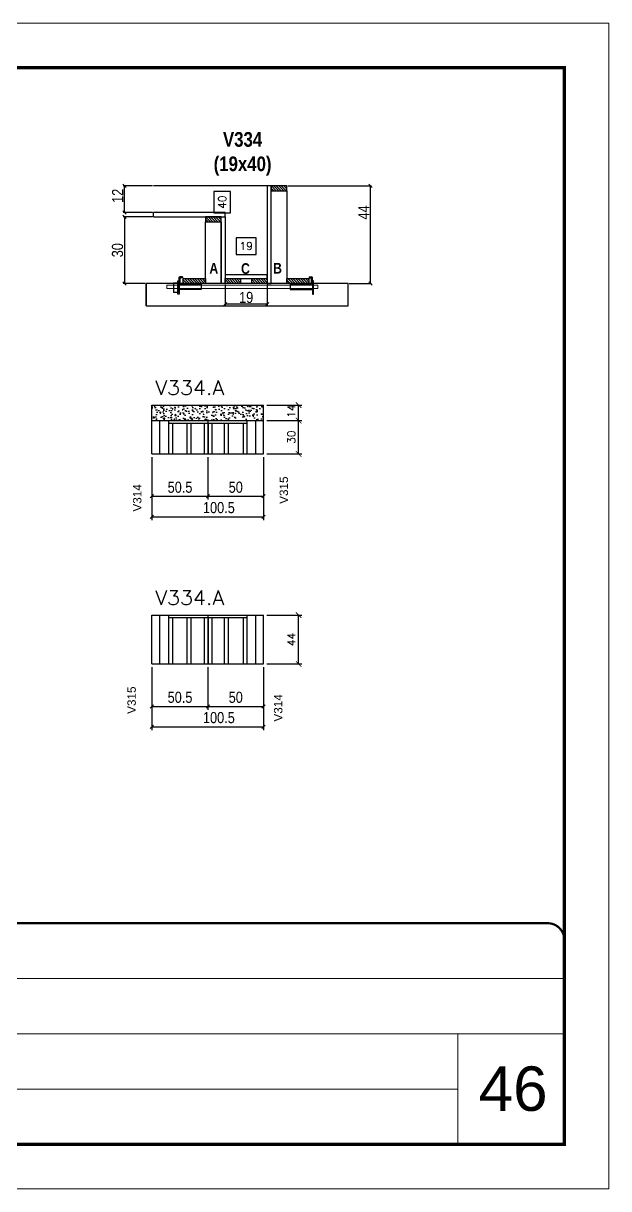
# Model space of a CAD drawing. Extents: x -3394 to 16474, y -5031 to 14397.
# Drawn here: x 6815 to 7342, y 712 to 1762 of the extents above; entities that cross this region are included whole.
import ezdxf

# ---------------------------------------------------------------- set-up
doc = ezdxf.new("R2010")
doc.units = 0
doc.linetypes.add('CONTINUO', pattern=[0])
doc.linetypes.add('DASHED', pattern=[0.75, 0.5, -0.25])
doc.layers.get('0').update_dxf_attribs({"linetype": 'CONTINUOUS'})
doc.layers.get('Defpoints').update_dxf_attribs({"linetype": 'CONTINUOUS'})
for name, color, linetype in [('barrote', 251, 'CONTINUOUS'), ('COTA', 241, 'CONTINUOUS'), ('Cota Seção (2x)', 4, 'CONTINUOUS'), ('detalhes', 4, 'CONTINUOUS'), ('NOMENCLATURA', 7, 'CONTINUOUS'), ('Painéis', 200, 'CONTINUOUS'), ('presilha', 1, 'CONTINUOUS'), ('SARR_2.2x10', 60, 'CONTINUOUS'), ('SARR_2.2x7', 40, 'CONTINUOUS'), ('SARR_3.5x7', 81, 'CONTINUOUS')]:
    doc.layers.add(name, color=color, linetype=linetype)
for name, color, linetype, lineweight in [('CARIMBO', 255, 'CONTINUOUS', 9), ('CONCRETO', 251, 'CONTINUOUS', 25), ('Folhas', 255, 'CONTINUOUS', 9), ('SARRAFO DE PRESSAO', 251, 'DASHED', 9), ('SCO-___-LAJ', 2, 'CONTINUOUS', 0), ('Texto Seção', 7, 'CONTINUOUS', 15)]:
    doc.layers.add(name, color=color, linetype=linetype, lineweight=lineweight)
doc.styles.add('ARIAL', font='arial.ttf')
doc.styles.add('COTA TECNICA', font='techl___.ttf', dxfattribs={"height": 10})
doc.styles.add('COTA TECNICA 2X', font='techl___.ttf', dxfattribs={"height": 10})
doc.styles.add('REGUA-120', font='ROMANS.shx', dxfattribs={"height": 15})
doc.styles.add('ROMANS', font='romans.shx')
doc.styles.add('TECNICA', font='techb___.ttf', dxfattribs={"height": 10})
doc.dimstyles.new('Cota Paínel', dxfattribs={"dimtxt": 7, "dimasz": 5, "dimexe": 3, "dimexo": 3, "dimgap": 3, "dimtad": 1, "dimdec": 1, "dimzin": 12, "dimdsep": 46, "dimtxsty": 'ROMANS', "dimblk": 'ARCHTICK', "dimcen": 0, "dimclrd": 4, "dimclre": 4, "dimclrt": 1, "dimadec": 1, "dimazin": 3, "dimtfac": 1, "dimtdec": 1, "dimtmove": 0, "dimatfit": 3, "dimldrblk": 'OBLIQUE', "dimfxl": 1, "dimtolj": 1, "dimtzin": 12, "dimarcsym": 0})
doc.dimstyles.new('Cota Seção interna', dxfattribs={"dimtxt": 7, "dimasz": 6, "dimexe": 0.18, "dimexo": 2, "dimgap": -4, "dimtad": 3, "dimdec": 1, "dimlfac": 0.5, "dimzin": 12, "dimdsep": 46, "dimtxsty": 'ROMANS', "dimblk": 'ARCHTICK', "dimcen": 0.09, "dimse1": 1, "dimse2": 1, "dimsd1": 1, "dimsd2": 1, "dimclrd": 180, "dimclre": 5, "dimclrt": 1, "dimadec": 0, "dimazin": 3, "dimtfac": 1, "dimtdec": 1, "dimtofl": 0, "dimtmove": 0, "dimatfit": 3, "dimldrblk": 'ARCHTICK', "dimfxl": 1, "dimtolj": 1, "dimtzin": 0, "dimarcsym": 0})
doc.dimstyles.new('PAINEL', dxfattribs={"dimtxt": 10, "dimasz": 3, "dimexe": 3, "dimexo": 3, "dimgap": 3, "dimtad": 1, "dimdec": 1, "dimzin": 12, "dimdsep": 46, "dimtxsty": 'COTA TECNICA', "dimblk1": 'OBLIQUE', "dimblk2": 'OBLIQUE', "dimsah": 1, "dimcen": 0.9, "dimclrd": 4, "dimclre": 4, "dimclrt": 240, "dimadec": 1, "dimazin": 3, "dimtfac": 1, "dimtdec": 1, "dimtmove": 0, "dimatfit": 3, "dimfxl": 1, "dimtolj": 1, "dimtzin": 12, "dimarcsym": 0})
doc.dimstyles.new('SECAO', dxfattribs={"dimscale": 0.333333, "dimtxt": 5, "dimasz": 9, "dimexe": 3, "dimexo": 3, "dimgap": 3, "dimtad": 1, "dimdec": 1, "dimlfac": 0.5, "dimzin": 12, "dimdsep": 46, "dimtxsty": 'COTA TECNICA 2X', "dimblk1": 'OBLIQUE', "dimblk2": 'OBLIQUE', "dimsah": 1, "dimcen": 0.9, "dimclrd": 4, "dimclre": 4, "dimclrt": 240, "dimadec": 1, "dimazin": 3, "dimtfac": 1, "dimtdec": 1, "dimtmove": 0, "dimatfit": 3, "dimfxl": 1, "dimtolj": 1, "dimtzin": 12, "dimarcsym": 0})

# ---------------------------------------------------------------- blocks, each defined once
blk = doc.blocks.new('9999999999')
at = {"color": 30, "linetype": 'CONTINUO'}
for p, q in [((98564.6, 34379.6), (99584, 34379.6)), ((98564.6, 34329.8), (99488, 34329.8)), ((99584, 34329.8), (99488, 34329.8)), ((99488, 34329.8), (99488, 34230.2)), ((98564.6, 34280), (99488, 34280))]:
    blk.add_line(p, q, dxfattribs=at)
at = {"color": 30, "linetype": 'CONTINUO', "const_width": 2}
blk.add_lwpolyline([(99584, 34230.2), (99584, 34414.4, 0.414214), (99569, 34429.4), (98229, 34429.4, 0.414214), (98214, 34414.4), (98214, 34245.2, 0.414214), (98229, 34230.2), (99584, 34230.2)], format="xyb", dxfattribs=at)
at = {"layer": 'Folhas'}
blk.add_lwpolyline([(98139, 34190.2), (99624, 34190.2), (99624, 35240.2), (98139, 35240.2)], close=True, dxfattribs=at)
at = {"layer": 'Folhas', "color": 30, "const_width": 3}
blk.add_lwpolyline([(98214, 34230.2), (99584, 34230.2), (99584, 35200.2), (98214, 35200.2)], close=True, dxfattribs=at)
blk = doc.blocks.new('_Oblique')
at = {"color": 0, "linetype": 'ByBlock', "lineweight": -2}
blk.add_line((-0.5, -0.5), (0.5, 0.5), dxfattribs=at)
blk = doc.blocks.new('*D1534')
at = {"layer": 'COTA', "color": 4, "lineweight": -2, "transparency": 16777216}
for p, q in [((6996.7, 1526.8), (6996.7, 1508.1)), ((7034.7, 1526.8), (7034.7, 1508.1)), ((7034.7, 1509.1), (6996.7, 1509.1))]:
    blk.add_line(p, q, dxfattribs=at)
at = {"layer": 'Defpoints', "color": 0, "transparency": 16777216}
for p in [(6996.7, 1527.8), (7034.7, 1527.8), (6996.7, 1509.1)]:
    blk.add_point(p, dxfattribs=at)
at = {"layer": 'COTA', "color": 4, "lineweight": -2, "transparency": 16777216, "xscale": 3, "yscale": 3, "zscale": 3, "rotation": 180}
blk.add_blockref('_Oblique', (6996.7, 1509.1), dxfattribs=at)
at = {"layer": 'COTA', "color": 4, "lineweight": -2, "transparency": 16777216, "xscale": 3, "yscale": 3, "zscale": 3}
blk.add_blockref('_Oblique', (7034.7, 1509.1), dxfattribs=at)
at = {"layer": 'COTA', "color": 240, "transparency": 16777216, "insert": (7015.7, 1515.2), "char_height": 10, "attachment_point": 5, "style": 'COTA TECNICA 2X'}
blk.add_mtext('\\A1;19', dxfattribs=at)
blk = doc.blocks.new('PRESILHA METÁLICA 1')
at = {"layer": 'presilha'}
for p, q in [((7.5, 10.6), (7.5, 19.9)), ((12, 21), (8.6, 21)), ((9, 11.6), (9, 18.9)), ((12, 19.5), (9.6, 19.5)), ((12, 21), (12, 19.5)), ((0, 13), (6, 13)), ((0, 13), (0, 0)), ((6, 0), (0, 0)), ((6, 15.5), (7.5, 15.5)), ((6, -2.5), (6, 15.5)), ((6, 13), (6, 0)), ((7.5, 15.5), (7.5, -2.5)), ((37.5, 4.1), (7.5, 4.1)), ((37.5, 11), (9.6, 11)), ((37.5, 11), (37.5, 4.1)), ((7.5, -2.5), (6, -2.5))]:
    blk.add_line(p, q, dxfattribs=at)
for centre, radius, start, end in [((8.6, 19.9), 1.14, 90, 180), ((9.6, 18.9), 0.57, 90, 180), ((9.6, 11.6), 0.57, 180, 270)]:
    blk.add_arc(centre, radius, start, end, dxfattribs=at)
blk = doc.blocks.new('PRESILHA METÁLICA 2')
at = {"layer": 'presilha'}
for p, q in [((-5.2, 23.5), (-5.2, 22)), ((-5.2, 23.5), (-1.9, 23.5)), ((-5.2, 22), (-2.8, 22)), ((-2.2, 14.1), (-2.2, 21.4)), ((0.8, 18), (-0.8, 18)), ((-0.8, 18), (-0.8, 0)), ((-0.8, 14.6), (-0.8, 22.4)), ((0.8, 0), (0.8, 18)), ((-30.8, 13.5), (-30.8, 6.6)), ((-30.8, 13.5), (-2.8, 13.5)), ((-30.8, 6.6), (-0.8, 6.6)), ((-0.8, 0), (0.8, 0))]:
    blk.add_line(p, q, dxfattribs=at)
for centre, radius, start, end in [((-2.8, 21.4), 0.57, 0, 90), ((-1.9, 22.4), 1.14, 0, 90), ((-2.8, 14.1), 0.57, 270, 0)]:
    blk.add_arc(centre, radius, start, end, dxfattribs=at)
blk = doc.blocks.new('*D1535')
at = {"layer": 'COTA', "color": 4, "lineweight": -2, "transparency": 16777216}
for p, q in [((6931.4, 1587.8), (6905, 1587.8)), ((6906, 1587.8), (6906, 1527.8)), ((6924.6, 1527.8), (6905, 1527.8))]:
    blk.add_line(p, q, dxfattribs=at)
at = {"layer": 'Defpoints', "color": 0, "transparency": 16777216}
for p in [(6932.4, 1587.8), (6906, 1527.8), (6925.6, 1527.8)]:
    blk.add_point(p, dxfattribs=at)
at = {"layer": 'COTA', "color": 4, "lineweight": -2, "transparency": 16777216, "xscale": 3, "yscale": 3, "zscale": 3}
for p, rotation in [((6906, 1587.8), 90), ((6906, 1527.8), 270)]:
    blk.add_blockref('_Oblique', p, dxfattribs=dict(at, rotation=rotation))
at = {"layer": 'COTA', "color": 240, "transparency": 16777216, "insert": (6899.8, 1557.8), "char_height": 10, "attachment_point": 5, "rotation": 90, "style": 'COTA TECNICA 2X'}
blk.add_mtext('\\A1;30', dxfattribs=at)
blk = doc.blocks.new('*D1536')
at = {"layer": 'Cota Seção (2x)', "color": 180, "lineweight": -2, "transparency": 16777216}
for p, q in [((7001.6, 1610.7), (6986.6, 1610.7)), ((6986.6, 1610.7), (6986.6, 1591.4)), ((7001.6, 1591.4), (7001.6, 1610.7)), ((6986.6, 1591.4), (7001.6, 1591.4))]:
    blk.add_line(p, q, dxfattribs=at)
at = {"layer": 'Defpoints', "color": 0, "transparency": 16777216}
for p in [(7005.6, 1615.8), (7034.7, 1615.8), (7027.2, 1535.8)]:
    blk.add_point(p, dxfattribs=at)
at = {"layer": 'Cota Seção (2x)', "color": 1, "transparency": 16777216, "insert": (6994.1, 1601), "char_height": 7, "attachment_point": 5, "rotation": 90, "style": 'ROMANS'}
blk.add_mtext('\\A1;40', dxfattribs=at)
blk = doc.blocks.new('_ArchTick')
at = {"color": 0, "linetype": 'ByBlock', "const_width": 0.15}
blk.add_lwpolyline([(-0.5, -0.5), (0.5, 0.5)], dxfattribs=at)
blk = doc.blocks.new('*D1537')
at = {"layer": 'COTA', "color": 4, "lineweight": -2, "transparency": 16777216}
for p, q in [((6931.4, 1615.8), (6905, 1615.8)), ((6906, 1591.8), (6906, 1615.8)), ((6931.4, 1591.8), (6905, 1591.8))]:
    blk.add_line(p, q, dxfattribs=at)
at = {"layer": 'Defpoints', "color": 0, "transparency": 16777216}
for p in [(6906, 1615.8), (6932.4, 1615.8), (6932.4, 1591.8)]:
    blk.add_point(p, dxfattribs=at)
at = {"layer": 'COTA', "color": 4, "lineweight": -2, "transparency": 16777216, "xscale": 3, "yscale": 3, "zscale": 3}
for p, rotation in [((6906, 1615.8), 90), ((6906, 1591.8), 270)]:
    blk.add_blockref('_Oblique', p, dxfattribs=dict(at, rotation=rotation))
at = {"layer": 'COTA', "color": 240, "transparency": 16777216, "insert": (6899.9, 1606.8), "char_height": 10, "attachment_point": 5, "rotation": 90, "style": 'COTA TECNICA 2X'}
blk.add_mtext('\\A1;12', dxfattribs=at)
blk = doc.blocks.new('*D1538')
at = {"layer": 'COTA', "color": 4, "lineweight": -2, "transparency": 16777216}
for p, q in [((7053.3, 1615.8), (7128.7, 1615.8)), ((7127.7, 1527.8), (7127.7, 1615.8)), ((7108.5, 1527.8), (7128.7, 1527.8))]:
    blk.add_line(p, q, dxfattribs=at)
at = {"layer": 'Defpoints', "color": 0, "transparency": 16777216}
for p in [(7052.3, 1615.8), (7127.7, 1615.8), (7107.5, 1527.8)]:
    blk.add_point(p, dxfattribs=at)
at = {"layer": 'COTA', "color": 4, "lineweight": -2, "transparency": 16777216, "xscale": 3, "yscale": 3, "zscale": 3}
for p, rotation in [((7127.7, 1615.8), 90), ((7127.7, 1527.8), 270)]:
    blk.add_blockref('_Oblique', p, dxfattribs=dict(at, rotation=rotation))
at = {"layer": 'COTA', "color": 240, "transparency": 16777216, "insert": (7121.6, 1591.8), "char_height": 10, "attachment_point": 5, "rotation": 90, "style": 'COTA TECNICA 2X'}
blk.add_mtext('\\A1;44', dxfattribs=at)
blk = doc.blocks.new('*D1616')
at = {"layer": 'Cota Seção (2x)', "color": 180, "lineweight": -2, "transparency": 16777216}
for p, q in [((7024.7, 1569), (7006.7, 1569)), ((7006.7, 1569), (7006.7, 1554)), ((7024.7, 1554), (7024.7, 1569)), ((7006.7, 1554), (7024.7, 1554))]:
    blk.add_line(p, q, dxfattribs=at)
at = {"layer": 'Defpoints', "color": 0, "transparency": 16777216}
for p in [(7034.7, 1550), (6996.7, 1535.8), (7034.7, 1535.8)]:
    blk.add_point(p, dxfattribs=at)
at = {"layer": 'Cota Seção (2x)', "color": 1, "transparency": 16777216, "insert": (7015.7, 1561.5), "char_height": 7, "attachment_point": 5, "style": 'ROMANS'}
blk.add_mtext('\\A1;19', dxfattribs=at)
blk = doc.blocks.new('*D1539')
at = {"layer": 'COTA', "color": 4, "linetype": 'ByBlock', "lineweight": -2, "transparency": 16777216}
for p, q in [((6930.8, 1371.3), (6930.8, 1333.1)), ((6981.3, 1371.3), (6981.3, 1333.1)), ((6930.8, 1336.1), (6981.3, 1336.1))]:
    blk.add_line(p, q, dxfattribs=at)
at = {"layer": 'Defpoints', "color": 0, "linetype": 'ByBlock', "transparency": 16777216}
for p in [(6930.8, 1374.3), (6981.3, 1374.3), (6981.3, 1336.1)]:
    blk.add_point(p, dxfattribs=at)
at = {"layer": 'COTA', "color": 4, "linetype": 'ByBlock', "lineweight": -2, "transparency": 16777216, "xscale": 3, "yscale": 3, "zscale": 3, "rotation": 180}
blk.add_blockref('_Oblique', (6930.8, 1336.1), dxfattribs=at)
at = {"layer": 'COTA', "color": 4, "linetype": 'ByBlock', "lineweight": -2, "transparency": 16777216, "xscale": 3, "yscale": 3, "zscale": 3}
blk.add_blockref('_Oblique', (6981.3, 1336.1), dxfattribs=at)
at = {"layer": 'COTA', "color": 240, "linetype": 'ByBlock', "transparency": 16777216, "insert": (6956.1, 1344.2), "char_height": 10, "attachment_point": 5, "style": 'COTA TECNICA'}
blk.add_mtext('\\A1;50.5', dxfattribs=at)
blk = doc.blocks.new('*D1540')
at = {"layer": 'COTA', "color": 4, "linetype": 'ByBlock', "lineweight": -2, "transparency": 16777216}
for p, q in [((6981.3, 1371.3), (6981.3, 1333.1)), ((7031.3, 1371.3), (7031.3, 1333.1)), ((6981.3, 1336.1), (7031.3, 1336.1))]:
    blk.add_line(p, q, dxfattribs=at)
at = {"layer": 'Defpoints', "color": 0, "linetype": 'ByBlock', "transparency": 16777216}
for p in [(6981.3, 1374.3), (7031.3, 1374.3), (7031.3, 1336.1)]:
    blk.add_point(p, dxfattribs=at)
at = {"layer": 'COTA', "color": 4, "linetype": 'ByBlock', "lineweight": -2, "transparency": 16777216, "xscale": 3, "yscale": 3, "zscale": 3, "rotation": 180}
blk.add_blockref('_Oblique', (6981.3, 1336.1), dxfattribs=at)
at = {"layer": 'COTA', "color": 4, "linetype": 'ByBlock', "lineweight": -2, "transparency": 16777216, "xscale": 3, "yscale": 3, "zscale": 3}
blk.add_blockref('_Oblique', (7031.3, 1336.1), dxfattribs=at)
at = {"layer": 'COTA', "color": 240, "linetype": 'ByBlock', "transparency": 16777216, "insert": (7006.3, 1344.2), "char_height": 10, "attachment_point": 5, "style": 'COTA TECNICA'}
blk.add_mtext('\\A1;50', dxfattribs=at)
blk = doc.blocks.new('*D1617')
at = {"layer": 'COTA', "color": 4, "linetype": 'ByBlock', "lineweight": -2, "transparency": 16777216}
for p, q in [((6930.8, 1371.3), (6930.8, 1314.7)), ((7031.3, 1371.3), (7031.3, 1314.7)), ((6930.8, 1317.7), (7031.3, 1317.7))]:
    blk.add_line(p, q, dxfattribs=at)
at = {"layer": 'Defpoints', "color": 0, "linetype": 'ByBlock', "transparency": 16777216}
for p in [(6930.8, 1374.3), (7031.3, 1374.3), (7031.3, 1317.7)]:
    blk.add_point(p, dxfattribs=at)
at = {"layer": 'COTA', "color": 4, "linetype": 'ByBlock', "lineweight": -2, "transparency": 16777216, "xscale": 3, "yscale": 3, "zscale": 3, "rotation": 180}
blk.add_blockref('_Oblique', (6930.8, 1317.7), dxfattribs=at)
at = {"layer": 'COTA', "color": 4, "linetype": 'ByBlock', "lineweight": -2, "transparency": 16777216, "xscale": 3, "yscale": 3, "zscale": 3}
blk.add_blockref('_Oblique', (7031.3, 1317.7), dxfattribs=at)
at = {"layer": 'COTA', "color": 240, "linetype": 'ByBlock', "transparency": 16777216, "insert": (6991.1, 1325.8), "char_height": 10, "attachment_point": 5, "style": 'COTA TECNICA'}
blk.add_mtext('\\A1;100.5', dxfattribs=at)
blk = doc.blocks.new('*D1541')
at = {"layer": 'COTA', "color": 4, "lineweight": -2, "transparency": 16777216}
for p, q in [((7034.3, 1404.3), (7065.9, 1404.3)), ((7062.9, 1374.3), (7062.9, 1404.3)), ((7034.3, 1374.3), (7065.9, 1374.3))]:
    blk.add_line(p, q, dxfattribs=at)
at = {"layer": 'Defpoints', "color": 0, "transparency": 16777216}
for p in [(7031.3, 1404.3), (7062.9, 1404.3), (7031.3, 1374.3)]:
    blk.add_point(p, dxfattribs=at)
at = {"layer": 'COTA', "color": 4, "lineweight": -2, "transparency": 16777216, "xscale": 5, "yscale": 5, "zscale": 5}
for p, rotation in [((7062.9, 1404.3), 90), ((7062.9, 1374.3), 270)]:
    blk.add_blockref('_ArchTick', p, dxfattribs=dict(at, rotation=rotation))
at = {"layer": 'COTA', "color": 1, "transparency": 16777216, "insert": (7056.4, 1389.3), "char_height": 7, "attachment_point": 5, "rotation": 90, "style": 'ROMANS'}
blk.add_mtext('\\A1;30', dxfattribs=at)
blk = doc.blocks.new('*D1542')
at = {"layer": 'COTA', "color": 4, "lineweight": -2, "transparency": 16777216}
for p, q in [((7034.3, 1418.3), (7065.9, 1418.3)), ((7062.9, 1404.3), (7062.9, 1418.3)), ((7034.3, 1404.3), (7065.9, 1404.3))]:
    blk.add_line(p, q, dxfattribs=at)
at = {"layer": 'Defpoints', "color": 0, "transparency": 16777216}
for p in [(7031.3, 1418.3), (7062.9, 1418.3), (7031.3, 1404.3)]:
    blk.add_point(p, dxfattribs=at)
at = {"layer": 'COTA', "color": 4, "lineweight": -2, "transparency": 16777216, "xscale": 5, "yscale": 5, "zscale": 5}
for p, rotation in [((7062.9, 1418.3), 90), ((7062.9, 1404.3), 270)]:
    blk.add_blockref('_ArchTick', p, dxfattribs=dict(at, rotation=rotation))
at = {"layer": 'COTA', "color": 1, "transparency": 16777216, "insert": (7056.4, 1412.9), "char_height": 7, "attachment_point": 5, "rotation": 90, "style": 'ROMANS'}
blk.add_mtext('\\A1;14', dxfattribs=at)
blk = doc.blocks.new('*D1543')
at = {"layer": 'COTA', "color": 4, "linetype": 'ByBlock', "lineweight": -2, "transparency": 16777216}
for p, q in [((6930.8, 1182), (6930.8, 1143.8)), ((6981.3, 1182), (6981.3, 1143.8)), ((6930.8, 1146.8), (6981.3, 1146.8))]:
    blk.add_line(p, q, dxfattribs=at)
at = {"layer": 'Defpoints', "color": 0, "linetype": 'ByBlock', "transparency": 16777216}
for p in [(6930.8, 1185), (6981.3, 1185), (6981.3, 1146.8)]:
    blk.add_point(p, dxfattribs=at)
at = {"layer": 'COTA', "color": 4, "linetype": 'ByBlock', "lineweight": -2, "transparency": 16777216, "xscale": 3, "yscale": 3, "zscale": 3, "rotation": 180}
blk.add_blockref('_Oblique', (6930.8, 1146.8), dxfattribs=at)
at = {"layer": 'COTA', "color": 4, "linetype": 'ByBlock', "lineweight": -2, "transparency": 16777216, "xscale": 3, "yscale": 3, "zscale": 3}
blk.add_blockref('_Oblique', (6981.3, 1146.8), dxfattribs=at)
at = {"layer": 'COTA', "color": 240, "linetype": 'ByBlock', "transparency": 16777216, "insert": (6956.1, 1154.9), "char_height": 10, "attachment_point": 5, "style": 'COTA TECNICA'}
blk.add_mtext('\\A1;50.5', dxfattribs=at)
blk = doc.blocks.new('*D1544')
at = {"layer": 'COTA', "color": 4, "linetype": 'ByBlock', "lineweight": -2, "transparency": 16777216}
for p, q in [((6981.3, 1182), (6981.3, 1143.8)), ((7031.3, 1182), (7031.3, 1143.8)), ((6981.3, 1146.8), (7031.3, 1146.8))]:
    blk.add_line(p, q, dxfattribs=at)
at = {"layer": 'Defpoints', "color": 0, "linetype": 'ByBlock', "transparency": 16777216}
for p in [(6981.3, 1185), (7031.3, 1185), (7031.3, 1146.8)]:
    blk.add_point(p, dxfattribs=at)
at = {"layer": 'COTA', "color": 4, "linetype": 'ByBlock', "lineweight": -2, "transparency": 16777216, "xscale": 3, "yscale": 3, "zscale": 3, "rotation": 180}
blk.add_blockref('_Oblique', (6981.3, 1146.8), dxfattribs=at)
at = {"layer": 'COTA', "color": 4, "linetype": 'ByBlock', "lineweight": -2, "transparency": 16777216, "xscale": 3, "yscale": 3, "zscale": 3}
blk.add_blockref('_Oblique', (7031.3, 1146.8), dxfattribs=at)
at = {"layer": 'COTA', "color": 240, "linetype": 'ByBlock', "transparency": 16777216, "insert": (7006.3, 1154.9), "char_height": 10, "attachment_point": 5, "style": 'COTA TECNICA'}
blk.add_mtext('\\A1;50', dxfattribs=at)
blk = doc.blocks.new('*D1618')
at = {"layer": 'COTA', "color": 4, "linetype": 'ByBlock', "lineweight": -2, "transparency": 16777216}
for p, q in [((6930.8, 1182), (6930.8, 1125.4)), ((7031.3, 1182), (7031.3, 1125.4)), ((6930.8, 1128.4), (7031.3, 1128.4))]:
    blk.add_line(p, q, dxfattribs=at)
at = {"layer": 'Defpoints', "color": 0, "linetype": 'ByBlock', "transparency": 16777216}
for p in [(6930.8, 1185), (7031.3, 1185), (7031.3, 1128.4)]:
    blk.add_point(p, dxfattribs=at)
at = {"layer": 'COTA', "color": 4, "linetype": 'ByBlock', "lineweight": -2, "transparency": 16777216, "xscale": 3, "yscale": 3, "zscale": 3, "rotation": 180}
blk.add_blockref('_Oblique', (6930.8, 1128.4), dxfattribs=at)
at = {"layer": 'COTA', "color": 4, "linetype": 'ByBlock', "lineweight": -2, "transparency": 16777216, "xscale": 3, "yscale": 3, "zscale": 3}
blk.add_blockref('_Oblique', (7031.3, 1128.4), dxfattribs=at)
at = {"layer": 'COTA', "color": 240, "linetype": 'ByBlock', "transparency": 16777216, "insert": (6991.1, 1136.6), "char_height": 10, "attachment_point": 5, "style": 'COTA TECNICA'}
blk.add_mtext('\\A1;100.5', dxfattribs=at)
blk = doc.blocks.new('*D1545')
at = {"layer": 'COTA', "color": 4, "lineweight": -2, "transparency": 16777216}
for p, q in [((7034.3, 1229), (7065.9, 1229)), ((7062.9, 1185), (7062.9, 1229)), ((7034.3, 1185), (7065.9, 1185))]:
    blk.add_line(p, q, dxfattribs=at)
at = {"layer": 'Defpoints', "color": 0, "transparency": 16777216}
for p in [(7031.3, 1229), (7062.9, 1229), (7031.3, 1185)]:
    blk.add_point(p, dxfattribs=at)
at = {"layer": 'COTA', "color": 4, "lineweight": -2, "transparency": 16777216, "xscale": 5, "yscale": 5, "zscale": 5}
for p, rotation in [((7062.9, 1229), 90), ((7062.9, 1185), 270)]:
    blk.add_blockref('_ArchTick', p, dxfattribs=dict(at, rotation=rotation))
at = {"layer": 'COTA', "color": 1, "transparency": 16777216, "insert": (7056.4, 1207), "char_height": 7, "attachment_point": 5, "rotation": 90, "style": 'ROMANS'}
blk.add_mtext('\\A1;44', dxfattribs=at)

msp = doc.modelspace()

# ---------------------------------------------------------------- hatches: boundary and pattern name
at = {"layer": 'COTA', "linetype": 'Continuous'}
h = msp.add_hatch(dxfattribs=at)
h.set_pattern_fill('AR-CONC', color=256, scale=0.05)
h.set_pattern_definition([(50, (5857.208, -4862.023), (9.1092334, -0.796954), [0.9525, -10.4775]), (355, (5857.208, -4862.023), (-1.762171, 9.552842), [0.762, -8.382029]), (100.45144, (5857.967, -4862.09), (7.347062, 8.755888), [0.8095, -8.904512]), (46.1842, (5857.208, -4859.483), (13.553952, -2.102116), [1.42875, -15.71625]), (96.63556, (5858.338, -4859.658), (11.870207, 12.371306), [1.21425, -13.35678]), (351.18415, (5857.208, -4859.483), (11.870207, 12.371306), [1.142998, -12.572987]), (21, (5858.478, -4860.118), (7.58072, -5.11326), [0.9525, -10.4775]), (326, (5858.478, -4860.118), (3.090101, 9.209398), [0.762, -8.382]), (71.45144, (5859.11, -4860.544), (10.670821, 4.096138), [0.8095, -8.904497]), (37.5, (5857.208, -4862.0232), (0.1544302, 4.227752), [0, -8.2804, 0, -8.509, 0, -8.41375]), (7.5, (5857.208, -4862.023), (3.340983, 5.0090287), [0, -4.8514, 0, -8.0899, 0, -3.20675]), (327.5, (5854.376, -4862.0232), (6.7795298, -0.2864372), [0, -3.175, 0, -9.906, 0, -13.1445]), (317.5, (5853.106, -4862.023), (7.406459, 1.2713246), [0, -4.1275, 0, -6.5786, 0, -9.3345])])
h.paths.add_polyline_path([(7031.33, 1404.25), (7031.33, 1418.25), (6930.83, 1418.25), (6930.83, 1404.25)])
at = {"layer": 'SARR_2.2x10'}
h = msp.add_hatch(dxfattribs=at)
h.set_pattern_fill('ANSI31', color=256, scale=0.5, angle=90)
h.set_pattern_definition([(135, (40056.8764, -121984.4148), (-1.122532015, -1.122532015), [])])
h.paths.add_polyline_path([(6959.05, 1532.15), (6959.05, 1527.75), (6979.05, 1527.75), (6979.05, 1532.15)])
h = msp.add_hatch(dxfattribs=at)
h.set_pattern_fill('ANSI31', color=256, scale=0.5, angle=90)
h.set_pattern_definition([(135, (40170.0764, -121984.4148), (-1.122532015, -1.122532015), [])])
h.paths.add_polyline_path([(7052.25, 1532.15), (7052.25, 1527.75), (7072.25, 1527.75), (7072.25, 1532.15)])
at = {"layer": 'SARR_2.2x7'}
h = msp.add_hatch(dxfattribs=at)
h.set_pattern_fill('ANSI31', color=256, scale=0.5, angle=90)
h.set_pattern_definition([(135, (40060.8764, -121900.8148), (-1.122532015, -1.122532015), [])])
h.paths.add_polyline_path([(7038.25, 1615.75), (7038.25, 1611.35), (7052.25, 1611.35), (7052.25, 1615.75)])
h = msp.add_hatch(dxfattribs=at)
h.set_pattern_fill('ANSI31', color=256, scale=0.5, angle=90)
h.set_pattern_definition([(135, (40001.6764, -121928.8148), (-1.122532015, -1.122532015), [])])
h.paths.add_polyline_path([(6979.05, 1587.75), (6979.05, 1583.35), (6993.05, 1583.35), (6993.05, 1587.75)])
h = msp.add_hatch(dxfattribs=at)
h.set_pattern_fill('ANSI31', color=256, scale=0.5, angle=90)
h.set_pattern_definition([(135, (40184.4764, -121984.4148), (-1.122532015, -1.122532015), [])])
h.paths.add_polyline_path([(6996.65, 1532.15), (6996.65, 1527.75), (7010.65, 1527.75), (7010.65, 1532.15)])
h = msp.add_hatch(dxfattribs=at)
h.set_pattern_fill('ANSI31', color=256, scale=0.5, angle=90)
h.set_pattern_definition([(135, (40208.4764, -121984.4148), (-1.122532015, -1.122532015), [])])
h.paths.add_polyline_path([(7020.65, 1532.15), (7020.65, 1527.75), (7034.65, 1527.75), (7034.65, 1532.15)])

# ---------------------------------------------------------------- linework, layer by layer
at = {"layer": 'barrote', "elevation": 0}
msp.add_lwpolyline([(6925.6, 1507.75), (7107.51, 1507.75), (7107.51, 1527.75), (6925.6, 1527.75)], close=True, dxfattribs=at)
at = {"layer": 'CONCRETO', "linetype": 'Continuous'}
msp.add_line((7034.65, 1615.75), (6932.35, 1615.75), dxfattribs=at)
at = {"layer": 'COTA', "linetype": 'ByBlock'}
for p, q in [((6930.83, 1418.25), (7031.33, 1418.25)), ((6930.83, 1404.25), (6930.83, 1418.25)), ((7031.33, 1404.25), (7031.33, 1418.25))]:
    msp.add_line(p, q, dxfattribs=at)
at = {"layer": 'detalhes', "color": 250}
msp.add_line((6925.6, 1507.75), (6925.6, 1527.75), dxfattribs=at)
at = {"layer": 'Painéis', "linetype": 'Continuous'}
msp.add_line((6932.35, 1587.75), (6932.35, 1591.75), dxfattribs=at)
at = {"layer": 'Painéis', "linetype": 'ByBlock'}
for p, q in [((6930.83, 1404.25), (7031.33, 1404.25)), ((6930.83, 1374.25), (6930.83, 1404.25)), ((6981.33, 1374.25), (6981.33, 1404.25)), ((7031.33, 1374.25), (7031.33, 1404.25)), ((6930.83, 1374.25), (7031.33, 1374.25)), ((6930.83, 1229.02), (7031.33, 1229.02)), ((6930.83, 1185.02), (6930.83, 1229.02)), ((6981.33, 1185.02), (6981.33, 1229.02)), ((7031.33, 1185.02), (7031.33, 1229.02)), ((6930.83, 1185.02), (7031.33, 1185.02))]:
    msp.add_line(p, q, dxfattribs=at)
at = {"layer": 'Painéis', "linetype": 'Continuous', "elevation": 0}
for points in [[(7038.25, 1527.75), (7038.25, 1615.75), (7034.65, 1615.75), (7034.65, 1527.75)], [(6993.05, 1527.75), (6993.05, 1587.75), (6996.65, 1587.75), (6996.65, 1527.75)], [(7034.65, 1535.75), (6996.65, 1535.75), (6996.65, 1532.15), (7034.65, 1532.15)]]:
    msp.add_lwpolyline(points, close=True, dxfattribs=at)
at = {"layer": 'Painéis', "linetype": 'Continuous'}
msp.add_lwpolyline([(6932.35, 1587.75), (6996.65, 1587.75), (6996.65, 1591.75), (6932.35, 1591.75)], dxfattribs=at)
at = {"layer": 'SARR_2.2x10', "elevation": 0}
for points in [[(6959.05, 1532.15), (6979.05, 1532.15), (6979.05, 1527.75), (6959.05, 1527.75)], [(7052.25, 1532.15), (7072.25, 1532.15), (7072.25, 1527.75), (7052.25, 1527.75)]]:
    msp.add_lwpolyline(points, close=True, dxfattribs=at)
at = {"layer": 'SARR_2.2x7', "linetype": 'Continuous'}
for p, q in [((6937.83, 1374.25), (6937.83, 1404.25)), ((6945.83, 1402.05), (6981.33, 1402.05)), ((6981.33, 1402.05), (7016.33, 1402.05)), ((7024.33, 1374.25), (7024.33, 1404.25)), ((6937.83, 1185.02), (6937.83, 1229.02)), ((7024.33, 1185.02), (7024.33, 1229.02)), ((6945.83, 1226.82), (6981.33, 1226.82)), ((6981.33, 1226.82), (7016.33, 1226.82))]:
    msp.add_line(p, q, dxfattribs=at)
at = {"layer": 'SARR_2.2x7', "elevation": 0}
for points in [[(7052.25, 1615.75), (7038.25, 1615.75), (7038.25, 1611.35), (7052.25, 1611.35)], [(6993.05, 1587.75), (6979.05, 1587.75), (6979.05, 1583.35), (6993.05, 1583.35)], [(6996.65, 1532.15), (7010.65, 1532.15), (7010.65, 1527.75), (6996.65, 1527.75)], [(7020.65, 1532.15), (7034.65, 1532.15), (7034.65, 1527.75), (7020.65, 1527.75)]]:
    msp.add_lwpolyline(points, close=True, dxfattribs=at)
at = {"layer": 'SARR_3.5x7'}
for p, q in [((6945.83, 1404.25), (6945.83, 1374.25)), ((6949.33, 1402.05), (6949.33, 1374.25)), ((6962.24, 1402.05), (6962.24, 1374.25)), ((6965.74, 1402.05), (6965.74, 1374.25)), ((6977.83, 1402.05), (6977.83, 1374.25)), ((6981.33, 1402.05), (6981.33, 1374.25)), ((6984.83, 1402.05), (6984.83, 1374.25)), ((6995.96, 1402.05), (6995.96, 1374.25)), ((6999.46, 1402.05), (6999.46, 1374.25)), ((7012.83, 1402.05), (7012.83, 1374.25)), ((7016.33, 1404.25), (7016.33, 1374.25)), ((6945.83, 1374.25), (6949.33, 1374.25)), ((6977.83, 1374.25), (6981.33, 1374.25)), ((6981.33, 1374.25), (6984.83, 1374.25)), ((7012.83, 1374.25), (7016.33, 1374.25)), ((6945.83, 1229.02), (6945.83, 1185.02)), ((7016.33, 1229.02), (7016.33, 1185.02)), ((6949.33, 1226.82), (6949.33, 1185.02)), ((6962.24, 1226.82), (6962.24, 1185.02)), ((6965.74, 1226.82), (6965.74, 1185.02)), ((6977.83, 1226.82), (6977.83, 1185.02)), ((6981.33, 1226.82), (6981.33, 1185.02)), ((6984.83, 1226.82), (6984.83, 1185.02)), ((6995.96, 1226.82), (6995.96, 1185.02)), ((6999.46, 1226.82), (6999.46, 1185.02)), ((7012.83, 1226.82), (7012.83, 1185.02)), ((6945.83, 1185.02), (6949.33, 1185.02)), ((6977.83, 1185.02), (6981.33, 1185.02)), ((6981.33, 1185.02), (6984.83, 1185.02)), ((7012.83, 1185.02), (7016.33, 1185.02))]:
    msp.add_line(p, q, dxfattribs=at)
at = {"layer": 'SARR_3.5x7', "elevation": 0}
for points in [[(7038.25, 1611.35), (7052.25, 1611.35), (7052.25, 1527.75), (7038.25, 1527.75)], [(6979.05, 1583.35), (6993.05, 1583.35), (6993.05, 1527.75), (6979.05, 1527.75)]]:
    msp.add_lwpolyline(points, close=True, dxfattribs=at)
at = {"layer": 'SCO-___-LAJ', "color": 1, "elevation": 0}
msp.add_lwpolyline([(6944.2, 1526.42), (7080.37, 1526.42), (7080.37, 1523.22), (6944.2, 1523.22)], close=True, dxfattribs=at)

# ---------------------------------------------------------------- block references
at = {"layer": 'presilha', "xscale": 0.6666666666666666, "yscale": 0.6666666666666666, "zscale": 0.6666666666666666}
for name, p in [('PRESILHA METÁLICA 1', (6950.19, 1519.79)), ('PRESILHA METÁLICA 2', (7075.93, 1518.12))]:
    msp.add_blockref(name, p, dxfattribs=at)
at = {"layer": 'SARRAFO DE PRESSAO', "color": 6, "linetype": 'ByBlock'}
msp.add_blockref('9999999999', (-92281.77, -33477.98), dxfattribs=at)

# ---------------------------------------------------------------- texts
at = {"layer": 'CARIMBO', "style": 'ARIAL'}
msp.add_text('46', height=40, dxfattribs=at).set_placement((7225.07, 782.37))
at = {"layer": 'detalhes', "style": 'TECNICA'}
for s, p in [('A', (6982.54, 1536.77)), ('C', (7011.06, 1536.46)), ('B', (7039.94, 1536.77))]:
    msp.add_text(s, height=9.6, dxfattribs=at).set_placement(p)
at = {"layer": 'NOMENCLATURA', "linetype": 'Continuous', "style": 'ARIAL'}
for s, p in [('V314', (6921.33, 1322.29)), ('V315', (7053.37, 1329.25)), ('V315', (6916.25, 1140.02)), ('V314', (7048.29, 1133.06))]:
    msp.add_text(s, height=7.567, rotation=90, dxfattribs=at).set_placement(p)
at = {"layer": 'NOMENCLATURA', "insert": (7012.45, 1664.23), "char_height": 13.2, "attachment_point": 2, "style": 'TECNICA'}
msp.add_mtext_dynamic_manual_height_columns('V334\\P(19x40)', width=13.2, gutter_width=1, heights=[0], dxfattribs=at)
at = {"layer": 'Texto Seção', "style": 'REGUA-120', "width": 1.05}
for p in [(6933.83, 1427.44), (6933.83, 1238.21)]:
    msp.add_text('V334.A', height=13, dxfattribs=at).set_placement(p)

# ---------------------------------------------------------------- dimensions: what is measured, and where the dimension line sits
at = {"layer": 'COTA'}
for base, p1, p2, angle, dimstyle, picture, middle in [((6906, 1615.75), (6932.35, 1591.75), (6932.35, 1615.75), 90, 'SECAO', '*D1537', (6906, 1606.75)), ((7127.72, 1615.75), (7107.51, 1527.75), (7052.25, 1615.75), 90, 'SECAO', '*D1538', (7127.72, 1591.75)), ((6996.65, 1509.08), (7034.65, 1527.75), (6996.65, 1527.75), 180, 'SECAO', '*D1534', (7015.65, 1509.08)), ((7062.91, 1418.25), (7031.33, 1404.25), (7031.33, 1418.25), 90, 'Cota Paínel', '*D1542', (7062.91, 1412.94))]:
    dim = msp.add_linear_dim(base=base, p1=p1, p2=p2, angle=angle, dimstyle=dimstyle, dxfattribs=at)
    dim.commit()
    dim.dimension.update_dxf_attribs({"geometry": picture, "text_midpoint": middle, "dimtype": 160})
for base, p1, p2, dimstyle, picture, middle in [((6906, 1527.75), (6932.35, 1587.75), (6925.6, 1527.75), 'SECAO', '*D1535', (6899.78, 1557.75)), ((7062.91, 1404.25), (7031.33, 1374.25), (7031.33, 1404.25), 'Cota Paínel', '*D1541', (7056.41, 1389.25)), ((7062.91, 1229.02), (7031.33, 1185.02), (7031.33, 1229.02), 'Cota Paínel', '*D1545', (7056.41, 1207.02))]:
    dim = msp.add_linear_dim(base=base, p1=p1, p2=p2, angle=90, dimstyle=dimstyle, dxfattribs=at)
    dim.commit()
    dim.dimension.update_dxf_attribs({"geometry": picture, "text_midpoint": middle})
at = {"layer": 'COTA', "linetype": 'ByBlock'}
for base, p1, p2, picture, middle in [((6981.33, 1336.07), (6930.83, 1374.25), (6981.33, 1374.25), '*D1539', (6956.08, 1344.17)), ((6981.33, 1146.83), (6930.83, 1185.02), (6981.33, 1185.02), '*D1543', (6956.08, 1154.94))]:
    dim = msp.add_linear_dim(base=base, p1=p1, p2=p2, dimstyle='PAINEL', dxfattribs=at)
    dim.commit()
    dim.dimension.update_dxf_attribs({"geometry": picture, "text_midpoint": middle})
for base, p1, p2, picture, middle in [((7031.33, 1317.67), (6930.83, 1374.25), (7031.33, 1374.25), '*D1617', (6991.08, 1317.67)), ((7031.33, 1128.44), (6930.83, 1185.02), (7031.33, 1185.02), '*D1618', (6991.08, 1128.44))]:
    dim = msp.add_linear_dim(base=base, p1=p1, p2=p2, dimstyle='PAINEL', dxfattribs=at)
    dim.commit()
    dim.dimension.update_dxf_attribs({"geometry": picture, "text_midpoint": middle, "dimtype": 160})
for base, p1, p2, picture, middle in [((7031.33, 1336.07), (6981.33, 1374.25), (7031.33, 1374.25), '*D1540', (7006.33, 1344.17)), ((7031.33, 1146.83), (6981.33, 1185.02), (7031.33, 1185.02), '*D1544', (7006.33, 1154.94))]:
    dim = msp.add_linear_dim(base=base, p1=p1, p2=p2, dimstyle='PAINEL', override={"dimtmove": 1}, dxfattribs=at)
    dim.commit()
    dim.dimension.update_dxf_attribs({"geometry": picture, "text_midpoint": middle})
at = {"layer": 'Cota Seção (2x)'}
dim = msp.add_linear_dim(base=(7005.59, 1615.75), p1=(7027.24, 1535.75), p2=(7034.65, 1615.75), angle=90, dimstyle='Cota Seção interna', dxfattribs=at)
dim.commit()
dim.dimension.update_dxf_attribs({"geometry": '*D1536', "text_midpoint": (7005.59, 1601.02), "dimtype": 160})
dim = msp.add_linear_dim(base=(7034.65, 1549.97), p1=(6996.65, 1535.75), p2=(7034.65, 1535.75), angle=180, dimstyle='Cota Seção interna', dxfattribs=at)
dim.commit()
dim.dimension.update_dxf_attribs({"geometry": '*D1616', "text_midpoint": (7015.65, 1561.47)})

doc.saveas('drawing.dxf')
